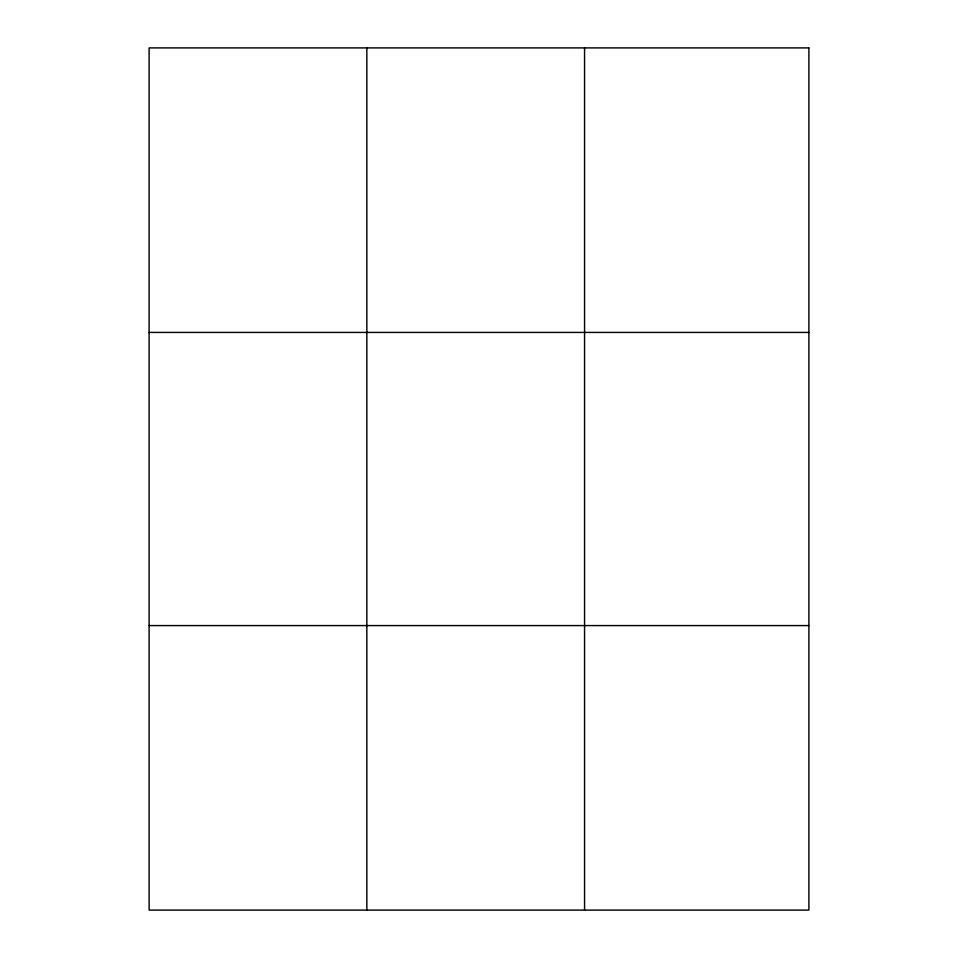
<?xml version="1.0" encoding="UTF-8"?>
<svg xmlns="http://www.w3.org/2000/svg" width="958" height="958" viewBox="0 0 958 958"><rect width="100%" height="100%" fill="white"/><g stroke="black" fill="none" stroke-linecap="round" stroke-linejoin="round"><path stroke-width="1.44" d="M366.842 910.1L366.842 47.9M584.56 910.1L584.56 47.9M149.113 332.426L808.887 332.426M149.113 625.574L808.887 625.574M808.887 47.9L149.113 47.9L149.113 910.1L808.887 910.1L808.887 47.9"/></g></svg>
